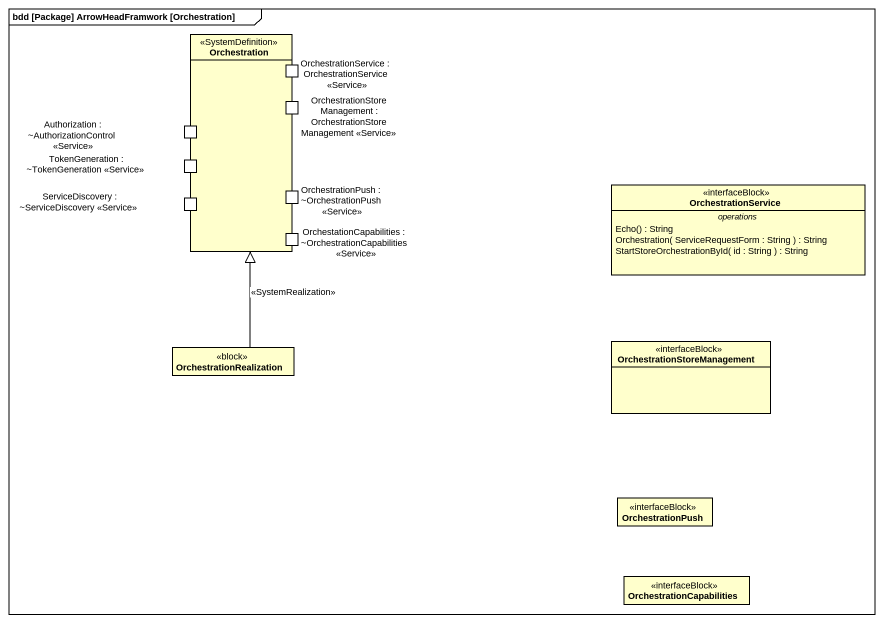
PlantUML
@startuml
mainframe bdd [Package] ArrowHeadFramwork [Orchestration]
allowmixing
hide circle
hide empty members
rectangle Orchestration <<SystemDefinition>> {
  port "OrchestrationService : OrchestrationService <<Service>>" as OrchestrationService
  port "OrchestrationStoreManagement : OrchestrationStoreManagement <<Service>>" as OrchestrationStoreManagement
  port "Authorization : ~AuthorizationControl <<Service>>" as Authorization
  port "TokenGeneration : ~TokenGeneration <<Service>>" as TokenGeneration
  port "OrchestrationPush : ~OrchestrationPush <<Service>>" as OrchestrationPush
  port "ServiceDiscovery : ~ServiceDiscovery <<Service>>" as ServiceDiscovery
  port "OrchestationCapabilities : ~OrchestrationCapabilities <<Service>>" as OrchestationCapabilities
}
class "OrchestrationService" as OrchestrationService_2 <<interfaceBlock>> {
  -- operations --
  Echo() : String
  Orchestration( ServiceRequestForm : String ) : String
  StartStoreOrchestrationById( id : String ) : String
}
class OrchestrationRealization <<block>>
class "OrchestrationStoreManagement" as OrchestrationStoreManagement_2 <<interfaceBlock>>
class "OrchestrationPush" as OrchestrationPush_2 <<interfaceBlock>>
class OrchestrationCapabilities <<interfaceBlock>>
OrchestrationRealization -up-|> Orchestration : <<SystemRealization>>
@enduml
